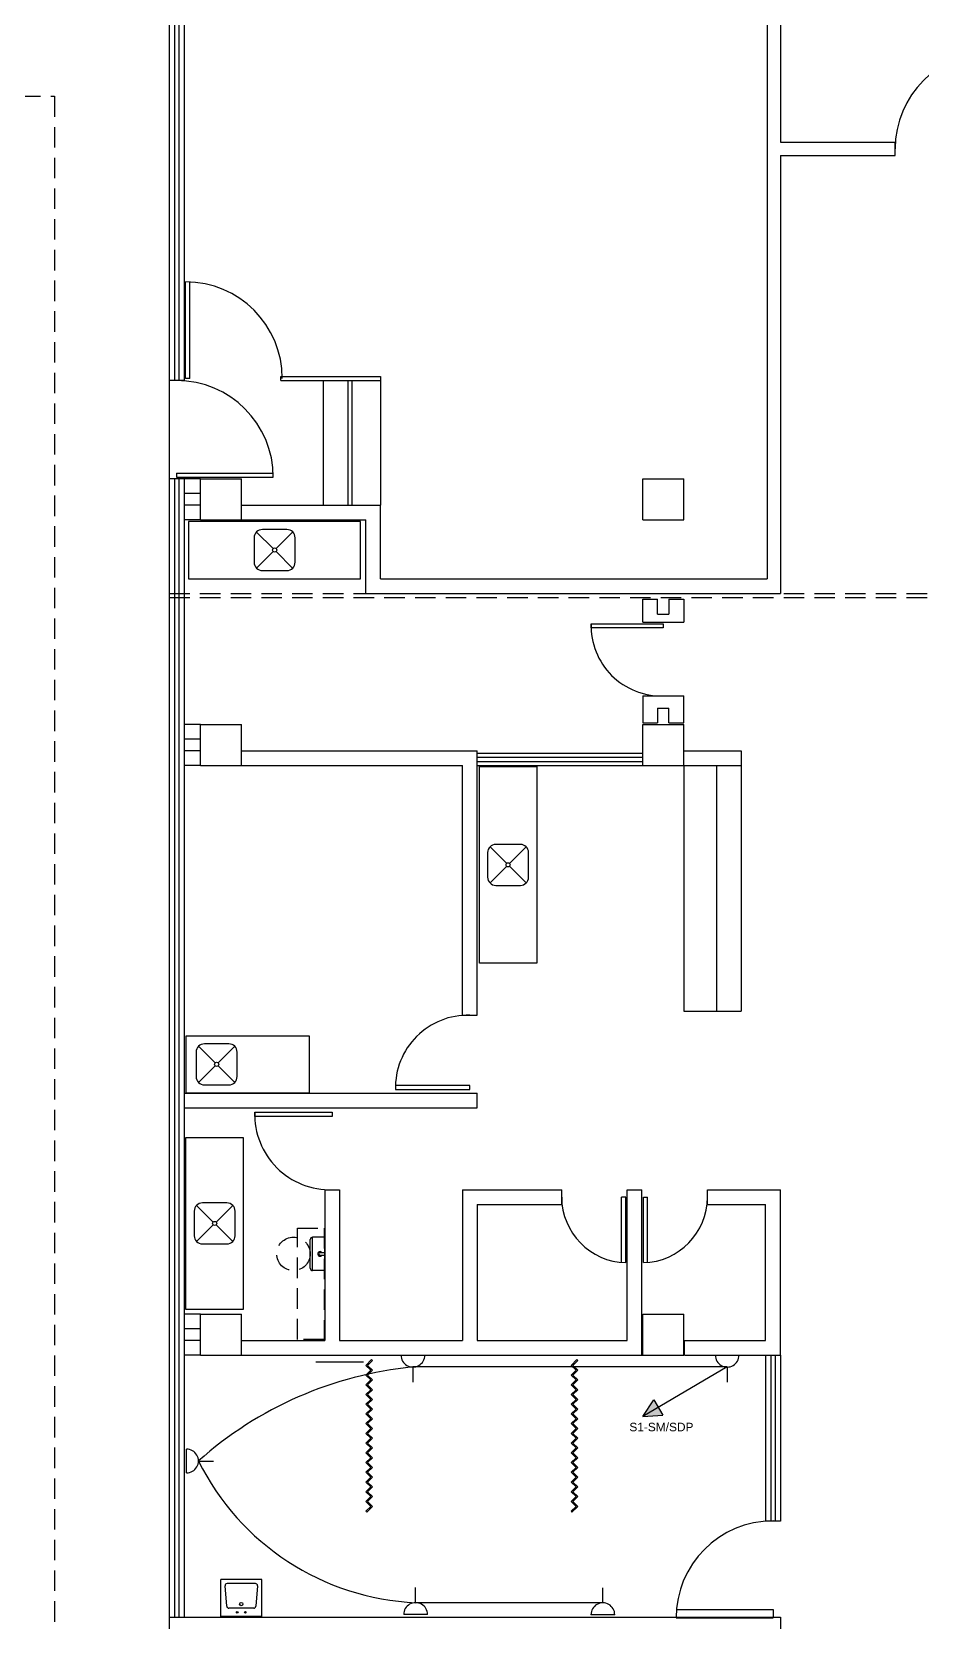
# Model space of a CAD drawing. Extents: x 0 to 130, y 0 to 88.
# Drawn here: x 79.46 to 90.33, y 48.99 to 68.41 of the extents above; entities that cross this region are included whole.
import ezdxf

# ---------------------------------------------------------------- set-up
doc = ezdxf.new("R2010")
doc.units = 0
doc.header["$MEASUREMENT"] = 0
doc.linetypes.add('HIDDEN', pattern=[0.375, 0.25, -0.125])
doc.layers.get('0').update_dxf_attribs({"color": 2, "linetype": 'CONTINUOUS'})
for name, color, linetype in [('COL', 6, 'CONTINUOUS'), ('DOOR', 2, 'CONTINUOUS'), ('PROY', 1, 'HIDDEN'), ('PUER', 2, 'CONTINUOUS'), ('PUERTAS', 2, 'CONTINUOUS'), ('SANITARIOS', 1, 'CONTINUOUS'), ('sockets', 2, 'CONTINUOUS'), ('VOLADO', 15, 'HIDDEN'), ('WALLS', 5, 'CONTINUOUS'), ('wiring design', 2, 'CONTINUOUS')]:
    doc.layers.add(name, color=color, linetype=linetype)
doc.styles.add('CITB', font='arial.ttf')

msp = doc.modelspace()

# ---------------------------------------------------------------- hatches: boundary and pattern name
at = {"layer": 'wiring design'}
h = msp.add_hatch(color=2, dxfattribs=at)
h.dxf.hatch_style = 1
h.paths.add_polyline_path([(87.107, 51.609), (87.053, 51.702), (86.918, 51.498)])
h.paths.add_polyline_path([(87.107, 51.609), (86.918, 51.498), (87.162, 51.517)])

# ---------------------------------------------------------------- linework, layer by layer
at = {"color": 253}
msp.add_line((81.136, 64.148), (81.136, 62.948), dxfattribs=at)
at = {"layer": 'COL', "color": 253}
for p, q in [((81.516, 62.448), (81.516, 62.948)), ((81.516, 62.948), (82.016, 62.948)), ((82.016, 62.448), (82.016, 62.948)), ((86.916, 62.948), (87.416, 62.948)), ((86.916, 62.448), (86.916, 62.948)), ((87.416, 62.448), (87.416, 62.948)), ((81.516, 62.448), (82.016, 62.448)), ((86.916, 62.448), (87.416, 62.448)), ((81.516, 59.448), (81.516, 59.948)), ((81.516, 59.448), (81.516, 59.948)), ((81.516, 59.948), (82.016, 59.948)), ((82.016, 59.448), (82.016, 59.948)), ((86.916, 59.948), (87.416, 59.948)), ((86.916, 59.448), (86.916, 59.948)), ((87.416, 59.448), (87.416, 59.948)), ((81.516, 59.448), (82.016, 59.448)), ((86.916, 59.448), (87.416, 59.448)), ((81.516, 52.248), (81.516, 52.748)), ((81.516, 52.748), (82.016, 52.748)), ((82.016, 52.248), (82.016, 52.748)), ((86.916, 52.748), (87.416, 52.748)), ((86.916, 52.248), (86.916, 52.748)), ((87.416, 52.248), (87.416, 52.748)), ((81.516, 52.248), (82.016, 52.248)), ((86.916, 52.248), (87.416, 52.248))]:
    msp.add_line(p, q, dxfattribs=at)
at = {"layer": 'DOOR', "color": 253}
for p, q in [((81.136, 69.648), (81.136, 64.148)), ((81.201, 69.648), (81.201, 64.148)), ((81.251, 69.648), (81.251, 64.148)), ((81.316, 69.648), (81.316, 64.148)), ((81.336, 64.173), (81.336, 65.353)), ((81.386, 64.173), (81.386, 65.352)), ((81.316, 64.148), (81.136, 64.148)), ((81.386, 64.173), (81.336, 64.173)), ((82.496, 64.198), (83.716, 64.198)), ((82.496, 64.148), (82.496, 64.198)), ((82.496, 64.148), (83.716, 64.148)), ((83.316, 64.148), (83.316, 62.628)), ((83.366, 64.148), (83.366, 62.628)), ((83.716, 64.198), (83.716, 64.148)), ((81.136, 62.948), (81.136, 49.048)), ((81.316, 62.948), (81.136, 62.948)), ((81.201, 62.948), (81.201, 49.048)), ((81.226, 63.018), (82.405, 63.018)), ((81.226, 63.018), (81.226, 62.968)), ((81.226, 62.968), (82.406, 62.968)), ((81.251, 62.948), (81.251, 49.048)), ((81.316, 62.948), (81.316, 59.948)), ((81.316, 59.768), (81.316, 59.628)), ((87.416, 59.628), (88.116, 59.628)), ((88.116, 59.628), (88.116, 59.448)), ((88.116, 59.628), (88.116, 59.448)), ((81.316, 59.448), (81.316, 49.048)), ((84.896, 59.598), (86.916, 59.598)), ((84.896, 59.548), (86.916, 59.548)), ((84.896, 59.498), (86.916, 59.498)), ((84.896, 59.448), (86.916, 59.448)), ((87.416, 59.448), (87.416, 56.448)), ((87.416, 59.448), (88.116, 59.448)), ((87.816, 59.448), (87.816, 56.448)), ((88.116, 59.448), (88.116, 56.448)), ((87.416, 56.448), (88.116, 56.448)), ((86.658, 53.381), (86.658, 54.178)), ((86.708, 54.178), (86.658, 54.178)), ((86.708, 53.379), (86.708, 54.178)), ((86.923, 53.379), (86.923, 54.178)), ((86.923, 54.178), (86.973, 54.178)), ((86.973, 53.381), (86.973, 54.178)), ((88.416, 52.248), (88.416, 50.223)), ((88.481, 52.248), (88.481, 50.223)), ((88.531, 52.248), (88.531, 50.223)), ((88.596, 52.248), (88.596, 50.223)), ((83.606, 52.194), (83.536, 52.124)), ((83.595, 52.065), (83.536, 52.124)), ((83.595, 52.065), (83.536, 52.006)), ((83.616, 52.184), (83.557, 52.124)), ((83.616, 52.065), (83.557, 52.124)), ((83.616, 52.065), (83.557, 52.006)), ((83.616, 52.184), (83.606, 52.194)), ((86.111, 52.194), (86.041, 52.124)), ((86.101, 52.065), (86.041, 52.124)), ((86.101, 52.065), (86.041, 52.006)), ((86.122, 52.184), (86.062, 52.124)), ((86.122, 52.065), (86.062, 52.124)), ((86.122, 52.065), (86.062, 52.006)), ((86.122, 52.184), (86.111, 52.194)), ((83.595, 51.946), (83.536, 52.006)), ((83.595, 51.946), (83.536, 51.887)), ((83.595, 51.827), (83.536, 51.887)), ((83.616, 51.946), (83.557, 52.006)), ((83.616, 51.946), (83.557, 51.887)), ((83.616, 51.827), (83.557, 51.887)), ((86.101, 51.946), (86.041, 52.006)), ((86.101, 51.946), (86.041, 51.887)), ((86.101, 51.827), (86.041, 51.887)), ((86.122, 51.946), (86.062, 52.006)), ((86.122, 51.946), (86.062, 51.887)), ((86.122, 51.827), (86.062, 51.887)), ((83.595, 51.827), (83.536, 51.768)), ((83.595, 51.709), (83.536, 51.768)), ((83.595, 51.709), (83.536, 51.649)), ((83.616, 51.827), (83.557, 51.768)), ((83.616, 51.709), (83.557, 51.768)), ((83.616, 51.709), (83.557, 51.649)), ((86.101, 51.827), (86.041, 51.768)), ((86.101, 51.709), (86.041, 51.768)), ((86.101, 51.709), (86.041, 51.649)), ((86.122, 51.827), (86.062, 51.768)), ((86.122, 51.709), (86.062, 51.768)), ((86.122, 51.709), (86.062, 51.649)), ((83.595, 51.59), (83.536, 51.649)), ((83.595, 51.59), (83.536, 51.53)), ((83.595, 51.471), (83.536, 51.53)), ((83.595, 51.471), (83.536, 51.412)), ((83.616, 51.59), (83.557, 51.649)), ((83.616, 51.59), (83.557, 51.53)), ((83.616, 51.471), (83.557, 51.53)), ((83.616, 51.471), (83.557, 51.412)), ((86.101, 51.59), (86.041, 51.649)), ((86.101, 51.59), (86.041, 51.53)), ((86.101, 51.471), (86.041, 51.53)), ((86.101, 51.471), (86.041, 51.412)), ((86.122, 51.59), (86.062, 51.649)), ((86.122, 51.59), (86.062, 51.53)), ((86.122, 51.471), (86.062, 51.53)), ((86.122, 51.471), (86.062, 51.412)), ((83.595, 51.352), (83.536, 51.412)), ((83.595, 51.352), (83.536, 51.293)), ((83.595, 51.233), (83.536, 51.293)), ((83.616, 51.352), (83.557, 51.412)), ((83.616, 51.352), (83.557, 51.293)), ((83.616, 51.233), (83.557, 51.293)), ((86.101, 51.352), (86.041, 51.412)), ((86.101, 51.352), (86.041, 51.293)), ((86.101, 51.233), (86.041, 51.293)), ((86.122, 51.352), (86.062, 51.412)), ((86.122, 51.352), (86.062, 51.293)), ((86.122, 51.233), (86.062, 51.293)), ((83.595, 51.233), (83.536, 51.174)), ((83.595, 51.115), (83.536, 51.174)), ((83.595, 51.115), (83.536, 51.055)), ((83.616, 51.233), (83.557, 51.174)), ((83.616, 51.115), (83.557, 51.174)), ((83.616, 51.115), (83.557, 51.055)), ((86.101, 51.233), (86.041, 51.174)), ((86.101, 51.115), (86.041, 51.174)), ((86.101, 51.115), (86.041, 51.055)), ((86.122, 51.233), (86.062, 51.174)), ((86.122, 51.115), (86.062, 51.174)), ((86.122, 51.115), (86.062, 51.055)), ((83.595, 50.996), (83.536, 51.055)), ((83.595, 50.996), (83.536, 50.936)), ((83.595, 50.877), (83.536, 50.936)), ((83.616, 50.996), (83.557, 51.055)), ((83.616, 50.996), (83.557, 50.936)), ((83.616, 50.877), (83.557, 50.936)), ((86.101, 50.996), (86.041, 51.055)), ((86.101, 50.996), (86.041, 50.936)), ((86.101, 50.877), (86.041, 50.936)), ((86.122, 50.996), (86.062, 51.055)), ((86.122, 50.996), (86.062, 50.936)), ((86.122, 50.877), (86.062, 50.936)), ((83.595, 50.877), (83.536, 50.818)), ((83.595, 50.758), (83.536, 50.818)), ((83.595, 50.758), (83.536, 50.699)), ((83.595, 50.639), (83.536, 50.699)), ((83.616, 50.877), (83.557, 50.818)), ((83.616, 50.758), (83.557, 50.818)), ((83.616, 50.758), (83.557, 50.699)), ((83.616, 50.639), (83.557, 50.699)), ((86.101, 50.877), (86.041, 50.818)), ((86.101, 50.758), (86.041, 50.818)), ((86.101, 50.758), (86.041, 50.699)), ((86.101, 50.639), (86.041, 50.699)), ((86.122, 50.877), (86.062, 50.818)), ((86.122, 50.758), (86.062, 50.818)), ((86.122, 50.758), (86.062, 50.699)), ((86.122, 50.639), (86.062, 50.699)), ((83.595, 50.639), (83.536, 50.58)), ((83.595, 50.521), (83.536, 50.58)), ((83.595, 50.521), (83.536, 50.461)), ((83.616, 50.639), (83.557, 50.58)), ((83.616, 50.521), (83.557, 50.58)), ((83.616, 50.521), (83.557, 50.461)), ((86.101, 50.639), (86.041, 50.58)), ((86.101, 50.521), (86.041, 50.58)), ((86.101, 50.521), (86.041, 50.461)), ((86.122, 50.639), (86.062, 50.58)), ((86.122, 50.521), (86.062, 50.58)), ((86.122, 50.521), (86.062, 50.461)), ((83.595, 50.402), (83.536, 50.461)), ((83.595, 50.402), (83.536, 50.342)), ((83.536, 50.342), (83.546, 50.332)), ((83.616, 50.402), (83.546, 50.332)), ((83.616, 50.402), (83.557, 50.461)), ((86.101, 50.402), (86.041, 50.461)), ((86.101, 50.402), (86.041, 50.342)), ((86.041, 50.342), (86.052, 50.332)), ((86.122, 50.402), (86.052, 50.332)), ((86.122, 50.402), (86.062, 50.461)), ((88.596, 50.223), (88.416, 50.223))]:
    msp.add_line(p, q, dxfattribs=at)
for centre, radius, start, end in [((91.176, 66.978), 1.18, 90, 180), ((81.336, 64.173), 1.18, 360, 90), ((81.226, 62.968), 1.18, 360, 90), ((86.726, 54.178), 0.8, 180, 268.7415), ((86.906, 54.178), 0.8, 271.2585, 360)]:
    msp.add_arc(centre, radius, start, end, dxfattribs=at)
at = {"layer": 'PROY', "color": 253, "linetype": 'HIDDEN'}
for p, q in [((81.136, 61.548), (98.596, 61.548)), ((81.136, 61.498), (98.596, 61.498))]:
    msp.add_line(p, q, dxfattribs=at)
at = {"layer": 'PUER', "color": 253}
for p, q in [((87.326, 49.142), (88.506, 49.142)), ((88.506, 49.142), (88.506, 49.04)), ((87.322, 49.04), (88.506, 49.04))]:
    msp.add_line(p, q, dxfattribs=at)
msp.add_arc((88.506, 49.04), 1.184, 90, 180, dxfattribs=at)
at = {"layer": 'PUERTAS', "color": 253}
for p, q in [((86.286, 61.178), (87.166, 61.178)), ((86.286, 61.13), (86.286, 61.178)), ((87.166, 61.178), (87.166, 61.13)), ((87.166, 61.13), (86.286, 61.13)), ((84.806, 55.541), (83.898, 55.541)), ((83.898, 55.541), (83.898, 55.491)), ((84.806, 55.491), (84.806, 55.541)), ((83.898, 55.491), (84.806, 55.491)), ((82.18, 55.214), (83.126, 55.214)), ((82.18, 55.162), (82.18, 55.214)), ((83.126, 55.162), (82.18, 55.162)), ((83.126, 55.214), (83.126, 55.162))]:
    msp.add_line(p, q, dxfattribs=at)
for centre, radius, start, end in [((87.141, 61.154), 0.856, 178.3634, 271.6366), ((84.78, 55.516), 0.883, 88.3634, 181.6366), ((83.099, 55.188), 0.92, 178.3634, 271.6366)]:
    msp.add_arc(centre, radius, start, end, dxfattribs=at)
at = {"layer": 'SANITARIOS', "color": 253}
for p, q in [((83.016, 64.148), (83.016, 62.628)), ((83.716, 64.148), (83.716, 62.628)), ((81.372, 62.429), (81.372, 61.729)), ((83.472, 62.429), (81.372, 62.429)), ((83.472, 61.729), (83.472, 62.429)), ((82.172, 62.229), (82.172, 61.929)), ((82.404, 62.096), (82.201, 62.299)), ((82.572, 62.329), (82.272, 62.329)), ((82.439, 62.096), (82.642, 62.299)), ((82.672, 61.929), (82.672, 62.229)), ((82.201, 61.858), (82.404, 62.061)), ((82.642, 61.858), (82.439, 62.061)), ((82.272, 61.829), (82.572, 61.829)), ((81.372, 61.729), (83.472, 61.729)), ((84.922, 59.435), (85.622, 59.435)), ((84.922, 57.035), (84.922, 59.435)), ((85.622, 59.435), (85.622, 57.035)), ((85.255, 58.253), (85.052, 58.456)), ((85.422, 58.485), (85.122, 58.485)), ((85.493, 58.456), (85.29, 58.253)), ((85.022, 58.385), (85.022, 58.085)), ((85.522, 58.085), (85.522, 58.385)), ((85.255, 58.218), (85.052, 58.015)), ((85.493, 58.015), (85.29, 58.218)), ((85.122, 57.985), (85.422, 57.985)), ((85.622, 57.035), (84.922, 57.035)), ((81.343, 55.449), (81.343, 56.149)), ((81.343, 56.149), (82.843, 56.149)), ((82.843, 56.149), (82.843, 55.449)), ((81.464, 55.949), (81.464, 55.649)), ((81.696, 55.817), (81.493, 56.02)), ((81.864, 56.049), (81.564, 56.049)), ((81.732, 55.817), (81.935, 56.02)), ((81.964, 55.649), (81.964, 55.949)), ((81.493, 55.578), (81.696, 55.781)), ((81.935, 55.578), (81.732, 55.781)), ((81.564, 55.549), (81.864, 55.549)), ((82.843, 55.449), (81.343, 55.449)), ((81.34, 52.807), (81.34, 54.907)), ((81.34, 54.907), (82.04, 54.907)), ((82.04, 54.907), (82.04, 52.807)), ((81.44, 54.007), (81.44, 53.707)), ((81.47, 54.077), (81.673, 53.874)), ((81.84, 54.107), (81.54, 54.107)), ((81.708, 53.874), (81.911, 54.077)), ((81.94, 53.707), (81.94, 54.007)), ((81.47, 53.636), (81.673, 53.839)), ((81.708, 53.839), (81.911, 53.636)), ((81.54, 53.607), (81.84, 53.607)), ((82.856, 53.311), (82.856, 53.659)), ((82.886, 53.281), (82.886, 53.689)), ((83.036, 53.689), (82.886, 53.689)), ((83.036, 53.281), (83.036, 53.689)), ((82.976, 53.501), (83.036, 53.501)), ((82.976, 53.469), (83.036, 53.469)), ((83.036, 53.281), (82.886, 53.281)), ((82.04, 52.807), (81.34, 52.807)), ((82.265, 49.509), (81.765, 49.509)), ((81.765, 49.059), (81.765, 49.509)), ((81.838, 49.182), (81.817, 49.432)), ((82.188, 49.459), (81.842, 49.459)), ((82.213, 49.432), (82.192, 49.182)), ((82.265, 49.059), (82.265, 49.509)), ((82.167, 49.159), (81.863, 49.159)), ((82.265, 49.059), (81.765, 49.059))]:
    msp.add_line(p, q, dxfattribs=at)
at = {"layer": 'SANITARIOS', "color": 253, "linetype": 'HIDDEN'}
for p, q in [((82.701, 53.8), (83.026, 53.8)), ((82.701, 52.44), (82.701, 53.8)), ((83.026, 53.8), (83.026, 52.44)), ((83.026, 52.44), (82.701, 52.44))]:
    msp.add_line(p, q, dxfattribs=at)
at = {"layer": 'SANITARIOS', "color": 253}
for centre, radius in [((82.422, 62.079), 0.025), ((85.272, 58.235), 0.025), ((81.714, 55.799), 0.025), ((81.69, 53.857), 0.025), ((82.015, 49.209), 0.02), ((81.965, 49.109), 0.01), ((82.065, 49.109), 0.01)]:
    msp.add_circle(centre, radius, dxfattribs=at)
at = {"layer": 'SANITARIOS', "color": 253, "linetype": 'HIDDEN'}
msp.add_circle((82.652, 53.485), 0.204, dxfattribs=at)
at = {"layer": 'SANITARIOS', "color": 253}
for centre, radius, start, end in [((82.272, 62.229), 0.1, 90, 180), ((82.572, 62.229), 0.1, 0, 90), ((82.272, 61.929), 0.1, 180, 270), ((82.572, 61.929), 0.1, 270, 0), ((85.122, 58.385), 0.1, 90, 180), ((85.422, 58.385), 0.1, 0, 90), ((85.122, 58.085), 0.1, 180, 270), ((85.422, 58.085), 0.1, 270, 0), ((81.564, 55.949), 0.1, 90, 180), ((81.864, 55.949), 0.1, 0, 90), ((81.564, 55.649), 0.1, 180, 270), ((81.864, 55.649), 0.1, 270, 0), ((81.54, 54.007), 0.1, 90, 180), ((81.84, 54.007), 0.1, 360, 90), ((81.54, 53.707), 0.1, 180, 270), ((81.84, 53.707), 0.1, 270, 0), ((82.886, 53.659), 0.03, 90, 180), ((82.976, 53.485), 0.0282, 35.1026, 324.8974), ((82.976, 53.485), 0.0162, 90, 270), ((82.886, 53.311), 0.03, 180, 270), ((81.842, 49.434), 0.025, 90, 184.7636), ((82.188, 49.434), 0.025, 355.2364, 90), ((81.863, 49.184), 0.025, 184.7636, 270), ((82.167, 49.184), 0.025, 270, 355.2364)]:
    msp.add_arc(centre, radius, start, end, dxfattribs=at)
at = {"layer": 'sockets', "color": 3}
for p, q in [((83.965, 52.249), (84.255, 52.249)), ((87.801, 52.249), (88.091, 52.249)), ((84.11, 52.104), (84.11, 51.918)), ((87.946, 52.104), (87.946, 51.918)), ((81.347, 50.811), (81.347, 51.101)), ((81.492, 50.956), (81.677, 50.956)), ((84.143, 49.227), (84.143, 49.412)), ((86.429, 49.224), (86.429, 49.409)), ((84.288, 49.082), (83.998, 49.082)), ((86.574, 49.079), (86.284, 49.079))]:
    msp.add_line(p, q, dxfattribs=at)
for centre, start, end in [((84.11, 52.248), 179.9873, 0.0127), ((87.946, 52.248), 179.9873, 0.0127), ((81.347, 50.956), 269.9873, 90.0127), ((84.143, 49.082), 359.9873, 180.0127), ((86.429, 49.079), 359.9873, 180.0127)]:
    msp.add_arc(centre, 0.145, start, end, dxfattribs=at)
at = {"layer": 'VOLADO', "color": 253}
for p, q in [((71.816, 67.619), (79.736, 67.619)), ((79.736, 67.619), (79.736, 47.568))]:
    msp.add_line(p, q, dxfattribs=at)
at = {"layer": 'WALLS', "color": 253}
for p, q in [((88.436, 69.648), (88.436, 64.528)), ((88.596, 69.648), (88.596, 67.058)), ((88.596, 67.058), (89.996, 67.058)), ((89.996, 66.898), (89.996, 67.058)), ((88.436, 66.97), (88.436, 61.728)), ((88.596, 66.898), (88.596, 61.548)), ((88.596, 66.898), (89.996, 66.898)), ((81.316, 62.948), (81.316, 62.768)), ((81.516, 62.948), (81.316, 62.948)), ((81.516, 62.768), (81.316, 62.768)), ((81.316, 62.628), (81.316, 62.448)), ((81.516, 62.628), (81.316, 62.628)), ((82.016, 62.628), (83.066, 62.628)), ((83.066, 62.628), (83.716, 62.628)), ((83.716, 61.728), (83.716, 62.628)), ((81.516, 62.448), (81.316, 62.448)), ((82.016, 62.448), (83.066, 62.448)), ((83.066, 62.448), (83.536, 62.448)), ((83.536, 61.548), (83.536, 62.448)), ((83.716, 61.728), (87.416, 61.728)), ((87.416, 61.728), (88.436, 61.728)), ((83.536, 61.548), (87.416, 61.548)), ((86.916, 61.478), (87.096, 61.478)), ((86.916, 61.198), (86.916, 61.478)), ((87.096, 61.298), (87.096, 61.478)), ((87.236, 61.478), (87.236, 61.298)), ((87.236, 61.478), (87.416, 61.478)), ((87.416, 61.548), (88.596, 61.548)), ((87.416, 61.478), (87.416, 61.198)), ((86.916, 61.198), (87.416, 61.198)), ((87.096, 61.298), (87.236, 61.298)), ((86.916, 60.298), (87.416, 60.298)), ((86.916, 60.298), (86.916, 59.968)), ((87.416, 59.968), (87.416, 60.298)), ((87.096, 60.148), (87.236, 60.148)), ((87.096, 60.148), (87.096, 59.968)), ((87.236, 59.968), (87.236, 60.148)), ((81.316, 59.948), (81.316, 59.768)), ((81.516, 59.948), (81.316, 59.948)), ((86.916, 59.968), (87.096, 59.968)), ((87.236, 59.968), (87.416, 59.968)), ((81.516, 59.768), (81.316, 59.768)), ((81.316, 59.628), (81.316, 59.448)), ((81.516, 59.628), (81.316, 59.628)), ((82.016, 59.628), (84.896, 59.628)), ((84.896, 56.398), (84.896, 59.628)), ((81.516, 59.448), (81.316, 59.448)), ((82.016, 59.448), (84.716, 59.448)), ((84.716, 56.398), (84.716, 59.448)), ((84.716, 56.398), (84.896, 56.398)), ((81.316, 55.448), (81.316, 55.268)), ((81.316, 55.448), (84.896, 55.448)), ((84.896, 55.268), (84.896, 55.448)), ((81.316, 55.268), (84.896, 55.268)), ((83.036, 54.268), (83.216, 54.268)), ((83.036, 54.268), (83.036, 52.428)), ((83.216, 54.268), (83.216, 52.428)), ((84.716, 54.268), (85.926, 54.268)), ((84.716, 54.268), (84.716, 52.428)), ((85.926, 54.088), (85.926, 54.268)), ((86.726, 54.268), (86.906, 54.268)), ((86.726, 52.428), (86.726, 54.268)), ((86.906, 52.248), (86.906, 54.268)), ((87.706, 54.268), (88.596, 54.268)), ((87.706, 54.088), (87.706, 54.268)), ((88.596, 52.248), (88.596, 54.268)), ((84.896, 54.088), (85.926, 54.088)), ((84.896, 54.088), (84.896, 52.428)), ((87.706, 54.088), (88.416, 54.088)), ((88.416, 52.428), (88.416, 54.088)), ((81.316, 52.748), (81.316, 52.568)), ((81.516, 52.748), (81.316, 52.748)), ((81.516, 52.568), (81.316, 52.568)), ((81.316, 52.428), (81.316, 52.248)), ((81.516, 52.428), (81.316, 52.428)), ((81.516, 52.248), (81.316, 52.248)), ((82.016, 52.428), (83.036, 52.428)), ((82.016, 52.248), (86.916, 52.248)), ((83.216, 52.428), (84.716, 52.428)), ((84.896, 52.428), (86.726, 52.428)), ((87.426, 52.428), (88.416, 52.428)), ((87.426, 52.248), (87.426, 52.428)), ((87.426, 52.248), (88.596, 52.248)), ((82.925, 52.165), (83.508, 52.165)), ((81.136, 49.048), (88.596, 49.048)), ((81.136, 49.048), (81.136, 47.568)), ((88.596, 49.048), (88.596, 47.868))]:
    msp.add_line(p, q, dxfattribs=at)
at = {"layer": 'wiring design', "color": 2}
for p, q in [((87.946, 52.104), (84.11, 52.104)), ((87.946, 52.104), (86.918, 51.498)), ((86.918, 51.498), (87.053, 51.702)), ((87.053, 51.702), (87.162, 51.517)), ((86.918, 51.498), (87.162, 51.517)), ((84.143, 49.227), (86.429, 49.227))]:
    msp.add_line(p, q, dxfattribs=at)
for centre, radius, start, end in [((84.561, 47.515), 4.611, 95.6135, 131.729), ((84.286, 52.341), 3.118, 206.3815, 267.387)]:
    msp.add_arc(centre, radius, start, end, dxfattribs=at)

# ---------------------------------------------------------------- texts
at = {"layer": 'wiring design', "color": 2, "insert": (86.752, 51.423), "char_height": 0.104, "attachment_point": 1, "style": 'CITB'}
msp.add_mtext_dynamic_manual_height_columns('S1-SM/SDP', width=0.36324, gutter_width=0.52, heights=[0], dxfattribs=at)

doc.saveas('drawing.dxf')
